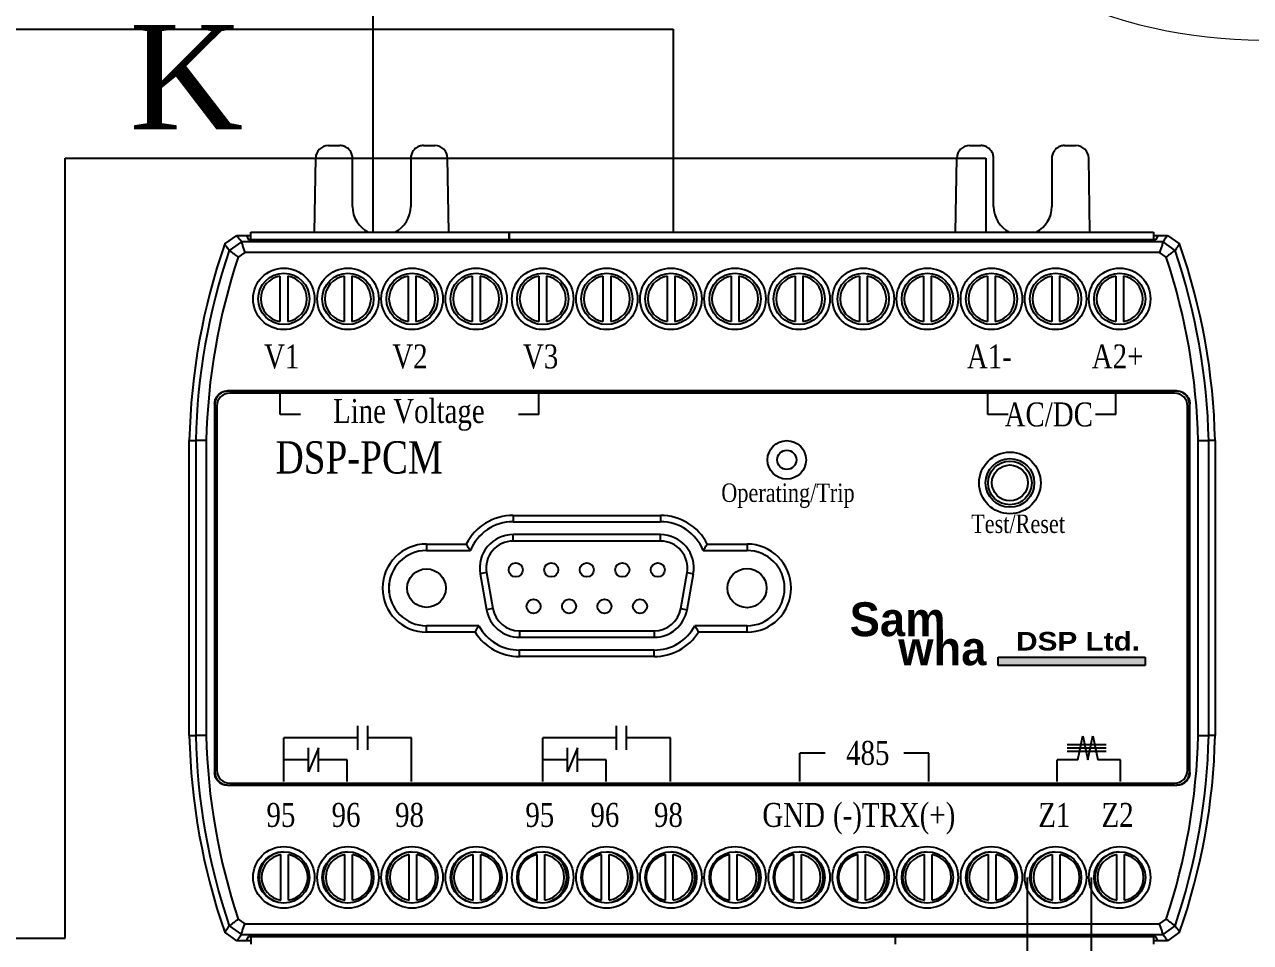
# Model space of a CAD drawing. Header units: millimetres. Extents: x 19 to 859, y 22 to 702.
# Drawn here: x 659.38 to 688.06, y 432.63 to 454.09 of the extents above; entities that cross this region are included whole.
import ezdxf
from ezdxf.enums import TextEntityAlignment as Align

# ---------------------------------------------------------------- set-up
doc = ezdxf.new("R2010")
doc.units = ezdxf.units.MM
for name, color, linetype in [('02___PRT_ALL_AXES', 7, 'Continuous'), ('03___PRT_ALL_CURVES', 7, 'Continuous'), ('40', 4, 'Continuous'), ('ASHADE', 7, 'Continuous'), ('도면층1', 7, 'Continuous')]:
    doc.layers.add(name, color=color, linetype=linetype)
doc.styles.add('HCM', font='batang.ttc')
doc.styles.add('SS', font='batang.ttc', dxfattribs={"width": 0.8})
doc.styles.get("Standard").update_dxf_attribs({"font": 'BareunDotumPro1.ttf'})

# ---------------------------------------------------------------- blocks, each defined once
blk = doc.blocks.new('hhj')
at = {"layer": '02___PRT_ALL_AXES', "color": 7, "lineweight": 5}
blk.add_arc((-12.651, 1776.654), 14.459, 244.485, 295.515, dxfattribs=at)

msp = doc.modelspace()

# ---------------------------------------------------------------- hatches: boundary and pattern name
msp.add_hatch(color=5).paths.add_polyline_path([(682.157, 439.104), (682.157, 439.3), (685.598, 439.3), (685.598, 439.104)])

# ---------------------------------------------------------------- linework, layer by layer
at = {"color": 7, "linetype": 'Continuous'}
for p, q in [((666.491, 451.263), (666.754, 451.263)), ((668.715, 451.263), (668.978, 451.263)), ((681.491, 451.263), (681.754, 451.263)), ((683.715, 451.263), (683.978, 451.263)), ((666.161, 449.238), (666.191, 450.968)), ((667.054, 449.838), (667.054, 450.963)), ((668.415, 450.963), (668.415, 449.838)), ((669.308, 449.238), (669.278, 450.968)), ((681.161, 449.238), (681.191, 450.968)), ((682.054, 449.838), (682.054, 450.963)), ((683.415, 450.963), (683.415, 449.838)), ((684.308, 449.238), (684.278, 450.968)), ((664.677, 449.238), (670.715, 449.238)), ((664.677, 449.062), (664.677, 449.238)), ((670.715, 449.238), (670.715, 449.062)), ((670.716, 449.238), (685.791, 449.238)), ((670.716, 449.062), (670.716, 449.238)), ((685.791, 449.238), (685.791, 449.062)), ((664.063, 448.962), (664.346, 449.163)), ((664.452, 449.014), (664.168, 448.811)), ((664.346, 449.163), (664.677, 449.163)), ((686.017, 449.014), (664.452, 449.014)), ((664.57, 449.163), (664.621, 449.062)), ((685.848, 449.062), (664.621, 449.062)), ((685.791, 449.163), (686.123, 449.163)), ((685.899, 449.163), (685.848, 449.062)), ((686.301, 448.811), (686.017, 449.014)), ((686.123, 449.163), (686.406, 448.962)), ((664.532, 448.766), (664.378, 448.656)), ((685.937, 448.766), (664.532, 448.766)), ((686.091, 448.656), (685.937, 448.766)), ((665.356, 448.211), (665.356, 447.146)), ((665.536, 448.211), (665.536, 447.146)), ((666.856, 448.211), (666.856, 447.146)), ((667.036, 448.211), (667.036, 447.146)), ((668.356, 448.211), (668.356, 447.146)), ((668.536, 448.211), (668.536, 447.146)), ((669.856, 448.211), (669.856, 447.146)), ((670.036, 448.211), (670.036, 447.146)), ((671.413, 448.211), (671.413, 447.146)), ((671.593, 448.211), (671.593, 447.146)), ((672.913, 448.211), (672.913, 447.146)), ((673.093, 448.211), (673.093, 447.146)), ((674.413, 448.211), (674.413, 447.146)), ((674.593, 448.211), (674.593, 447.146)), ((675.913, 448.211), (675.913, 447.146)), ((676.093, 448.211), (676.093, 447.146)), ((677.413, 448.211), (677.413, 447.146)), ((677.593, 448.211), (677.593, 447.146)), ((678.913, 448.211), (678.913, 447.146)), ((679.093, 448.211), (679.093, 447.146)), ((680.413, 448.211), (680.413, 447.146)), ((680.593, 448.211), (680.593, 447.146)), ((681.913, 448.211), (681.913, 447.146)), ((682.093, 448.211), (682.093, 447.146)), ((683.413, 448.211), (683.413, 447.146)), ((683.593, 448.211), (683.593, 447.146)), ((684.913, 448.211), (684.913, 447.146)), ((685.093, 448.211), (685.093, 447.146)), ((686.342, 445.525), (664.127, 445.525)), ((664.127, 445.525), (664.134, 445.518)), ((686.335, 445.518), (664.134, 445.518)), ((686.289, 445.473), (664.179, 445.473)), ((665.357, 444.97), (665.357, 445.48)), ((671.414, 444.97), (671.414, 445.48)), ((681.914, 444.97), (681.914, 445.48)), ((684.914, 444.97), (684.914, 445.48)), ((686.342, 445.525), (686.335, 445.518)), ((663.827, 445.226), (663.827, 436.601)), ((663.827, 445.226), (663.834, 445.218)), ((663.834, 445.218), (663.834, 436.608)), ((686.642, 445.226), (686.634, 445.218)), ((686.634, 436.608), (686.634, 445.218)), ((686.642, 436.601), (686.642, 445.226)), ((663.879, 445.173), (663.879, 436.653)), ((686.589, 436.653), (686.589, 445.173)), ((663.234, 437.463), (663.234, 444.363)), ((663.234, 444.363), (663.383, 444.362)), ((663.383, 444.362), (663.383, 437.465)), ((663.632, 444.362), (663.383, 444.362)), ((663.632, 444.357), (663.632, 437.469)), ((686.837, 444.362), (687.086, 444.362)), ((686.837, 437.469), (686.837, 444.357)), ((687.234, 444.363), (687.086, 444.362)), ((687.086, 437.465), (687.086, 444.362)), ((687.234, 444.363), (687.234, 437.463)), ((670.809, 442.614), (670.809, 442.464)), ((670.809, 442.614), (674.259, 442.614)), ((674.259, 442.614), (674.259, 442.464)), ((670.809, 442.464), (674.259, 442.464)), ((670.809, 442.014), (670.809, 442.164)), ((674.259, 442.164), (670.809, 442.164)), ((674.259, 442.014), (674.259, 442.164)), ((668.784, 441.944), (668.784, 441.794)), ((668.784, 441.944), (669.714, 441.944)), ((668.784, 441.794), (669.81, 441.794)), ((674.259, 442.014), (670.809, 442.014)), ((675.259, 441.794), (676.284, 441.794)), ((675.355, 441.944), (676.284, 441.944)), ((676.284, 441.944), (676.284, 441.794)), ((670.189, 441.275), (670.041, 441.249)), ((670.041, 441.249), (670.189, 440.409)), ((670.189, 441.275), (670.337, 440.435)), ((674.732, 440.435), (674.88, 441.275)), ((674.879, 440.409), (675.028, 441.249)), ((674.88, 441.275), (675.028, 441.249)), ((670.337, 440.435), (670.189, 440.409)), ((674.732, 440.435), (674.879, 440.409)), ((668.784, 439.883), (668.784, 440.033)), ((670.006, 440.033), (668.784, 440.033)), ((676.284, 440.033), (675.063, 440.033)), ((676.284, 439.883), (676.284, 440.033)), ((669.921, 439.883), (668.784, 439.883)), ((670.958, 439.914), (670.958, 439.764)), ((670.958, 439.914), (674.111, 439.914)), ((670.958, 439.764), (674.111, 439.764)), ((674.111, 439.914), (674.111, 439.764)), ((676.284, 439.883), (675.148, 439.883)), ((670.958, 439.314), (670.958, 439.464)), ((674.111, 439.464), (670.958, 439.464)), ((674.111, 439.314), (674.111, 439.464)), ((674.111, 439.314), (670.958, 439.314)), ((663.234, 437.463), (663.383, 437.465)), ((663.632, 437.465), (663.383, 437.465)), ((667.176, 437.129), (667.176, 437.689)), ((667.41, 437.129), (667.41, 437.689)), ((673.233, 437.129), (673.233, 437.689)), ((673.467, 437.129), (673.467, 437.689)), ((686.837, 437.465), (687.086, 437.465)), ((687.234, 437.463), (687.086, 437.465)), ((665.446, 436.388), (665.446, 437.409)), ((666.023, 436.617), (666.023, 437.178)), ((666.257, 436.617), (666.257, 437.178)), ((668.436, 436.388), (668.436, 437.409)), ((671.503, 436.388), (671.503, 437.409)), ((672.08, 436.617), (672.08, 437.178)), ((672.314, 436.617), (672.314, 437.178)), ((674.493, 436.388), (674.493, 437.409)), ((666.93, 436.388), (666.93, 436.898)), ((672.987, 436.388), (672.987, 436.898)), ((677.521, 436.388), (677.521, 437.051)), ((680.541, 436.388), (680.541, 437.051)), ((683.542, 436.388), (683.542, 436.898)), ((685.023, 436.388), (685.023, 436.898)), ((663.827, 436.601), (663.834, 436.608)), ((686.642, 436.601), (686.634, 436.608)), ((664.127, 436.301), (664.134, 436.308)), ((664.127, 436.301), (686.342, 436.301)), ((664.134, 436.308), (686.335, 436.308)), ((664.179, 436.353), (686.289, 436.353)), ((686.342, 436.301), (686.335, 436.308)), ((665.376, 433.616), (665.376, 434.681)), ((665.556, 433.616), (665.556, 434.681)), ((666.876, 433.616), (666.876, 434.681)), ((667.056, 433.616), (667.056, 434.681)), ((668.376, 433.616), (668.376, 434.681)), ((668.556, 433.616), (668.556, 434.681)), ((669.876, 433.616), (669.876, 434.681)), ((670.056, 433.616), (670.056, 434.681)), ((671.376, 433.616), (671.376, 434.681)), ((671.556, 433.616), (671.556, 434.681)), ((672.876, 433.616), (672.876, 434.681)), ((673.056, 433.616), (673.056, 434.681)), ((674.376, 433.616), (674.376, 434.681)), ((674.556, 433.616), (674.556, 434.681)), ((675.876, 433.616), (675.876, 434.681)), ((676.056, 433.616), (676.056, 434.681)), ((677.376, 433.616), (677.376, 434.681)), ((677.556, 433.616), (677.556, 434.681)), ((678.876, 433.616), (678.876, 434.681)), ((679.056, 433.616), (679.056, 434.681)), ((680.433, 433.616), (680.433, 434.681)), ((680.613, 433.616), (680.613, 434.681)), ((681.933, 433.616), (681.933, 434.681)), ((682.113, 433.616), (682.113, 434.681)), ((683.433, 433.616), (683.433, 434.681)), ((683.613, 433.616), (683.613, 434.681)), ((684.933, 433.616), (684.933, 434.681)), ((685.113, 433.616), (685.113, 434.681)), ((664.378, 433.171), (664.532, 433.06)), ((685.937, 433.06), (686.091, 433.171)), ((664.346, 432.663), (664.063, 432.864)), ((664.168, 433.015), (664.452, 432.812)), ((664.532, 433.06), (685.937, 433.06)), ((686.017, 432.812), (686.301, 433.015)), ((686.406, 432.864), (686.123, 432.663)), ((664.678, 432.663), (664.346, 432.663)), ((664.452, 432.812), (686.017, 432.812)), ((664.57, 432.663), (664.621, 432.765)), ((664.621, 432.765), (685.848, 432.765)), ((664.678, 432.588), (664.678, 432.765)), ((679.753, 432.765), (679.753, 432.588)), ((679.754, 432.588), (679.754, 432.765)), ((685.791, 432.765), (685.791, 432.588)), ((686.123, 432.663), (685.791, 432.663)), ((685.899, 432.663), (685.848, 432.765))]:
    msp.add_line(p, q, dxfattribs=at)
at = {"color": 0, "linetype": 'ByBlock', "lineweight": 25}
msp.add_line((660.333, 432.73), (660.333, 450.97), dxfattribs=at)
for p, q in [((665.836, 444.97), (665.357, 444.97)), ((671.414, 444.97), (670.934, 444.97)), ((682.393, 444.97), (681.914, 444.97)), ((684.914, 444.97), (684.434, 444.97)), ((684.022, 436.898), (684.139, 437.458)), ((684.139, 437.458), (684.256, 436.898)), ((684.256, 436.898), (684.373, 437.458)), ((684.373, 437.458), (684.49, 436.898)), ((667.176, 437.409), (665.446, 437.409)), ((666.257, 437.178), (666.023, 436.617)), ((668.436, 437.409), (667.41, 437.409)), ((673.233, 437.409), (671.503, 437.409)), ((672.314, 437.178), (672.08, 436.617)), ((674.493, 437.409), (673.467, 437.409)), ((683.777, 437.255), (684.687, 437.255)), ((683.777, 437.178), (684.687, 437.178)), ((666.023, 436.898), (665.446, 436.898)), ((666.93, 436.898), (666.257, 436.898)), ((672.08, 436.898), (671.503, 436.898)), ((672.987, 436.898), (672.314, 436.898)), ((678.111, 437.051), (677.521, 437.051)), ((680.541, 437.051), (679.951, 437.051)), ((684.022, 436.898), (683.542, 436.898)), ((683.777, 437.1), (684.687, 437.1)), ((685.023, 436.898), (684.49, 436.898))]:
    msp.add_line(p, q)
at = {"color": 5}
for p, q in [((682.157, 439.3), (685.598, 439.3)), ((682.157, 439.104), (682.157, 439.3)), ((685.598, 439.3), (685.598, 439.104)), ((685.598, 439.104), (682.157, 439.104))]:
    msp.add_line(p, q, dxfattribs=at)
at = {"color": 7, "linetype": 'Continuous'}
for centre, radius in [((665.446, 447.678), 0.72), ((666.946, 447.678), 0.72), ((668.446, 447.678), 0.72), ((669.946, 447.678), 0.72), ((671.503, 447.678), 0.72), ((673.003, 447.678), 0.72), ((674.503, 447.678), 0.72), ((676.003, 447.678), 0.72), ((677.503, 447.678), 0.72), ((679.003, 447.678), 0.72), ((680.503, 447.678), 0.72), ((682.003, 447.678), 0.72), ((683.503, 447.678), 0.72), ((685.003, 447.678), 0.72), ((665.446, 447.678), 0.6), ((666.946, 447.678), 0.6), ((668.446, 447.678), 0.6), ((669.946, 447.678), 0.6), ((671.503, 447.678), 0.6), ((673.003, 447.678), 0.6), ((674.503, 447.678), 0.6), ((676.003, 447.678), 0.6), ((677.503, 447.678), 0.6), ((679.003, 447.678), 0.6), ((680.503, 447.678), 0.6), ((682.003, 447.678), 0.6), ((683.503, 447.678), 0.6), ((685.003, 447.678), 0.6), ((682.434, 443.373), 0.72), ((682.434, 443.373), 0.57), ((682.434, 443.373), 0.51), ((682.434, 443.373), 0.42), ((670.872, 441.339), 0.165), ((671.703, 441.339), 0.165), ((672.534, 441.339), 0.165), ((673.365, 441.339), 0.165), ((674.196, 441.339), 0.165), ((671.289, 440.487), 0.165), ((672.12, 440.487), 0.165), ((672.948, 440.487), 0.165), ((673.779, 440.487), 0.165), ((665.446, 434.148), 0.72), ((666.946, 434.148), 0.72), ((668.446, 434.148), 0.72), ((669.946, 434.148), 0.72), ((671.503, 434.148), 0.72), ((673.003, 434.148), 0.72), ((674.503, 434.148), 0.72), ((676.003, 434.148), 0.72), ((677.503, 434.148), 0.72), ((679.003, 434.148), 0.72), ((680.503, 434.148), 0.72), ((682.003, 434.148), 0.72), ((683.503, 434.148), 0.72), ((685.003, 434.148), 0.72), ((665.446, 434.148), 0.6), ((666.946, 434.148), 0.6), ((668.446, 434.148), 0.6), ((669.946, 434.148), 0.6), ((671.503, 434.148), 0.6), ((673.003, 434.148), 0.6), ((674.503, 434.148), 0.6), ((676.003, 434.148), 0.6), ((677.503, 434.148), 0.6), ((679.003, 434.148), 0.6), ((680.503, 434.148), 0.6), ((682.003, 434.148), 0.6), ((683.503, 434.148), 0.6), ((685.003, 434.148), 0.6)]:
    msp.add_circle(centre, radius, dxfattribs=at)
for centre, radius, start, end in [((666.491, 450.963), 0.3, 90, 179), ((668.978, 450.963), 0.3, 1, 90), ((681.491, 450.963), 0.3, 90, 179), ((683.978, 450.963), 0.3, 1, 90), ((667.734, 449.838), 0.68, 180, 242.3898), ((667.734, 449.838), 0.68, 297.6102, 0), ((682.734, 449.838), 0.68, 180, 242.3898), ((682.734, 449.838), 0.68, 297.6102, 0), ((678.231, 444.036), 15, 160.8279, 178.7491), ((672.238, 444.036), 15, 1.2509, 19.1721), ((678.231, 444.036), 14.851, 161.2439, 178.7429), ((678.231, 444.036), 14.603, 161.5561, 178.7396), ((672.238, 444.036), 14.603, 1.2604, 18.4439), ((672.238, 444.036), 14.851, 1.2571, 18.7561), ((665.446, 447.678), 0.54, 99.5941, 260.4059), ((665.446, 447.678), 0.54, 279.5941, 80.4059), ((666.946, 447.678), 0.54, 99.5941, 260.4059), ((666.946, 447.678), 0.54, 279.5941, 80.4059), ((668.446, 447.678), 0.54, 99.5941, 260.4059), ((668.446, 447.678), 0.54, 279.5941, 80.4059), ((669.946, 447.678), 0.54, 99.5941, 260.4059), ((669.946, 447.678), 0.54, 279.5941, 80.4059), ((671.503, 447.678), 0.54, 99.5941, 260.4059), ((671.503, 447.678), 0.54, 279.5941, 80.4059), ((673.003, 447.678), 0.54, 99.5941, 260.4059), ((673.003, 447.678), 0.54, 279.5941, 80.4059), ((674.503, 447.678), 0.54, 99.5941, 260.4059), ((674.503, 447.678), 0.54, 279.5941, 80.4059), ((676.003, 447.678), 0.54, 99.5941, 260.4059), ((676.003, 447.678), 0.54, 279.5941, 80.4059), ((677.503, 447.678), 0.54, 99.5941, 260.4059), ((677.503, 447.678), 0.54, 279.5941, 80.4059), ((679.003, 447.678), 0.54, 99.5941, 260.4059), ((679.003, 447.678), 0.54, 279.5941, 80.4059), ((680.503, 447.678), 0.54, 99.5941, 260.4059), ((680.503, 447.678), 0.54, 279.5941, 80.4059), ((682.003, 447.678), 0.54, 99.5941, 260.4059), ((682.003, 447.678), 0.54, 279.5941, 80.4059), ((683.503, 447.678), 0.54, 99.5941, 260.4059), ((683.503, 447.678), 0.54, 279.5941, 80.4059), ((685.003, 447.678), 0.54, 99.5941, 260.4059), ((685.003, 447.678), 0.54, 279.5941, 80.4059), ((664.179, 445.173), 0.3, 90, 180), ((686.289, 445.173), 0.3, 0, 90), ((670.809, 441.384), 1.23, 90, 152.9436), ((674.259, 441.384), 1.23, 27.0572, 90), ((670.809, 441.384), 1.08, 90, 157.7179), ((674.259, 441.384), 1.08, 22.2821, 90), ((670.809, 441.384), 0.78, 90, 190), ((674.259, 441.384), 0.78, 350, 90), ((668.784, 440.913), 1.03, 90, 270), ((668.784, 440.913), 0.88, 90, 270), ((670.809, 441.384), 0.63, 90, 190), ((674.259, 441.384), 0.63, 350, 90), ((676.284, 440.913), 1.03, 270, 90), ((676.284, 440.913), 0.88, 270, 90), ((670.958, 440.544), 0.78, 190, 270), ((670.958, 440.544), 0.63, 190, 270), ((674.111, 440.544), 0.63, 270, 350), ((674.111, 440.544), 0.78, 270, 350), ((670.958, 440.544), 1.08, 208.269, 270), ((674.111, 440.544), 1.08, 270, 331.731), ((670.958, 440.544), 1.23, 212.5345, 270), ((674.111, 440.544), 1.23, 270, 327.4655), ((678.231, 437.791), 15, 181.2509, 199.1721), ((678.231, 437.791), 14.851, 181.2571, 198.7561), ((678.231, 437.791), 14.603, 181.2604, 198.4439), ((672.238, 437.791), 14.603, 341.5561, 358.7396), ((672.238, 437.791), 14.851, 341.2439, 358.7429), ((672.238, 437.791), 15, 340.8279, 358.7491), ((664.179, 436.653), 0.3, 180, 270), ((686.289, 436.653), 0.3, 270, 0), ((665.466, 434.148), 0.54, 99.5941, 260.4059), ((665.466, 434.148), 0.54, 279.5941, 80.4059), ((666.966, 434.148), 0.54, 99.5941, 260.4059), ((666.966, 434.148), 0.54, 279.5941, 80.4059), ((668.466, 434.148), 0.54, 99.5941, 260.4059), ((668.466, 434.148), 0.54, 279.5941, 80.4059), ((669.966, 434.148), 0.54, 99.5941, 260.4059), ((669.966, 434.148), 0.54, 279.5941, 80.4059), ((671.466, 434.148), 0.54, 99.5941, 260.4059), ((671.466, 434.148), 0.54, 279.5941, 80.4059), ((672.966, 434.148), 0.54, 99.5941, 260.4059), ((672.966, 434.148), 0.54, 279.5941, 80.4059), ((674.466, 434.148), 0.54, 99.5941, 260.4059), ((674.466, 434.148), 0.54, 279.5941, 80.4059), ((675.966, 434.148), 0.54, 99.5941, 260.4059), ((675.966, 434.148), 0.54, 279.5941, 80.4059), ((677.466, 434.148), 0.54, 99.5941, 260.4059), ((677.466, 434.148), 0.54, 279.5941, 80.4059), ((678.966, 434.148), 0.54, 99.5941, 260.4059), ((678.966, 434.148), 0.54, 279.5941, 80.4059), ((680.523, 434.148), 0.54, 99.5941, 260.4059), ((680.523, 434.148), 0.54, 279.5941, 80.4059), ((682.023, 434.148), 0.54, 99.5941, 260.4059), ((682.023, 434.148), 0.54, 279.5941, 80.4059), ((683.523, 434.148), 0.54, 99.5941, 260.4059), ((683.523, 434.148), 0.54, 279.5941, 80.4059), ((685.023, 434.148), 0.54, 99.5941, 260.4059), ((685.023, 434.148), 0.54, 279.5941, 80.4059)]:
    msp.add_arc(centre, radius, start, end, dxfattribs=at)
for points, knots in [([(667.054, 450.963), (667.054, 450.994), (667.044, 451.057), (667.001, 451.142), (666.933, 451.21), (666.848, 451.253), (666.785, 451.263), (666.754, 451.263)], [0, 0, 0, 0, 0.0938533, 0.1877121, 0.2815799, 0.3754568, 0.4693391, 0.4693391, 0.4693391, 0.4693391]), ([(668.715, 451.263), (668.683, 451.263), (668.62, 451.253), (668.535, 451.21), (668.468, 451.142), (668.425, 451.057), (668.415, 450.994), (668.415, 450.963)], [0, 0, 0, 0, 0.0938824, 0.1877592, 0.281627, 0.3754859, 0.4693391, 0.4693391, 0.4693391, 0.4693391]), ([(682.054, 450.963), (682.054, 450.994), (682.044, 451.057), (682.001, 451.142), (681.933, 451.21), (681.848, 451.253), (681.785, 451.263), (681.754, 451.263)], [0, 0, 0, 0, 0.0938533, 0.1877121, 0.2815799, 0.3754568, 0.4693391, 0.4693391, 0.4693391, 0.4693391]), ([(683.715, 451.263), (683.683, 451.263), (683.62, 451.253), (683.535, 451.21), (683.468, 451.142), (683.425, 451.057), (683.415, 450.994), (683.415, 450.963)], [0, 0, 0, 0, 0.0938824, 0.1877592, 0.281627, 0.3754859, 0.4693391, 0.4693391, 0.4693391, 0.4693391]), ([(664.168, 448.811), (664.158, 448.826), (664.135, 448.859), (664.1, 448.909), (664.075, 448.944), (664.063, 448.962)], [0, 0, 0, 0, 0.0540743, 0.1201944, 0.1840487, 0.1840487, 0.1840487, 0.1840487]), ([(664.452, 449.014), (664.442, 449.029), (664.419, 449.061), (664.383, 449.111), (664.358, 449.146), (664.346, 449.163)], [0, 0, 0, 0, 0.0536976, 0.11936, 0.1827756, 0.1827756, 0.1827756, 0.1827756]), ([(664.452, 449.014), (664.461, 448.988), (664.475, 448.932), (664.504, 448.85), (664.523, 448.794), (664.532, 448.766)], [0, 0, 0, 0, 0.084861, 0.1719795, 0.2609261, 0.2609261, 0.2609261, 0.2609261]), ([(686.017, 449.014), (686.008, 448.988), (685.994, 448.932), (685.965, 448.85), (685.946, 448.794), (685.937, 448.766)], [0, 0, 0, 0, 0.0848624, 0.1719809, 0.2609261, 0.2609261, 0.2609261, 0.2609261]), ([(686.017, 449.014), (686.027, 449.029), (686.05, 449.061), (686.086, 449.111), (686.111, 449.146), (686.123, 449.163)], [0, 0, 0, 0, 0.0534626, 0.1191252, 0.1827756, 0.1827756, 0.1827756, 0.1827756]), ([(686.301, 448.811), (686.311, 448.826), (686.334, 448.858), (686.369, 448.909), (686.394, 448.944), (686.406, 448.962)], [0, 0, 0, 0, 0.0538377, 0.119958, 0.1840487, 0.1840487, 0.1840487, 0.1840487]), ([(664.168, 448.811), (664.191, 448.794), (664.239, 448.763), (664.307, 448.709), (664.354, 448.674), (664.378, 448.656)], [0, 0, 0, 0, 0.0847402, 0.1718969, 0.2610351, 0.2610351, 0.2610351, 0.2610351]), ([(686.301, 448.811), (686.278, 448.794), (686.23, 448.763), (686.162, 448.709), (686.115, 448.674), (686.091, 448.656)], [0, 0, 0, 0, 0.0847388, 0.1718955, 0.2610351, 0.2610351, 0.2610351, 0.2610351]), ([(663.827, 445.226), (663.827, 445.257), (663.837, 445.32), (663.88, 445.405), (663.948, 445.472), (664.033, 445.516), (664.096, 445.525), (664.127, 445.525)], [0, 0, 0, 0, 0.093858, 0.1877008, 0.2815377, 0.3753804, 0.4692384, 0.4692384, 0.4692384, 0.4692384]), ([(664.134, 445.518), (664.103, 445.518), (664.04, 445.508), (663.955, 445.465), (663.888, 445.397), (663.844, 445.312), (663.834, 445.249), (663.834, 445.218)], [0, 0, 0, 0, 0.093858, 0.1877007, 0.2815376, 0.3753803, 0.4692384, 0.4692384, 0.4692384, 0.4692384]), ([(686.634, 445.218), (686.634, 445.249), (686.625, 445.312), (686.581, 445.397), (686.514, 445.465), (686.429, 445.508), (686.366, 445.518), (686.335, 445.518)], [0, 0, 0, 0, 0.093858, 0.1877007, 0.2815376, 0.3753803, 0.4692384, 0.4692384, 0.4692384, 0.4692384]), ([(686.342, 445.525), (686.373, 445.525), (686.436, 445.516), (686.521, 445.472), (686.589, 445.405), (686.632, 445.32), (686.642, 445.257), (686.642, 445.226)], [0, 0, 0, 0, 0.093858, 0.1877008, 0.2815377, 0.3753804, 0.4692384, 0.4692384, 0.4692384, 0.4692384]), ([(669.81, 441.794), (669.799, 441.81), (669.778, 441.842), (669.746, 441.892), (669.725, 441.926), (669.714, 441.944)], [0, 0, 0, 0, 0.0582467, 0.117618, 0.1781168, 0.1781168, 0.1781168, 0.1781168]), ([(675.259, 441.794), (675.27, 441.81), (675.291, 441.842), (675.323, 441.892), (675.344, 441.926), (675.355, 441.944)], [0, 0, 0, 0, 0.0582328, 0.1176028, 0.1781154, 0.1781154, 0.1781154, 0.1781154]), ([(670.006, 440.033), (669.997, 440.016), (669.977, 439.984), (669.949, 439.934), (669.93, 439.9), (669.921, 439.883)], [0, 0, 0, 0, 0.0565586, 0.1141599, 0.1728051, 0.1728051, 0.1728051, 0.1728051]), ([(675.063, 440.033), (675.072, 440.016), (675.092, 439.984), (675.12, 439.934), (675.139, 439.9), (675.148, 439.883)], [0, 0, 0, 0, 0.0565586, 0.1141599, 0.1728051, 0.1728051, 0.1728051, 0.1728051]), ([(664.127, 436.301), (664.096, 436.301), (664.033, 436.311), (663.948, 436.354), (663.88, 436.422), (663.837, 436.506), (663.827, 436.569), (663.827, 436.601)], [0, 0, 0, 0, 0.093858, 0.1877008, 0.2815377, 0.3753804, 0.4692384, 0.4692384, 0.4692384, 0.4692384]), ([(663.834, 436.608), (663.834, 436.577), (663.844, 436.514), (663.888, 436.429), (663.955, 436.361), (664.04, 436.318), (664.103, 436.308), (664.134, 436.308)], [0, 0, 0, 0, 0.093858, 0.1877007, 0.2815376, 0.3753803, 0.4692384, 0.4692384, 0.4692384, 0.4692384]), ([(686.335, 436.308), (686.366, 436.308), (686.429, 436.318), (686.514, 436.361), (686.581, 436.429), (686.625, 436.514), (686.634, 436.577), (686.634, 436.608)], [0, 0, 0, 0, 0.093858, 0.1877007, 0.2815376, 0.3753803, 0.4692384, 0.4692384, 0.4692384, 0.4692384]), ([(686.642, 436.601), (686.642, 436.569), (686.632, 436.506), (686.589, 436.422), (686.521, 436.354), (686.436, 436.311), (686.373, 436.301), (686.342, 436.301)], [0, 0, 0, 0, 0.093858, 0.1877008, 0.2815377, 0.3753804, 0.4692384, 0.4692384, 0.4692384, 0.4692384]), ([(664.168, 433.015), (664.191, 433.032), (664.239, 433.063), (664.307, 433.118), (664.354, 433.153), (664.378, 433.171)], [0, 0, 0, 0, 0.0847389, 0.1718956, 0.2610351, 0.2610351, 0.2610351, 0.2610351]), ([(686.301, 433.015), (686.278, 433.032), (686.23, 433.063), (686.162, 433.118), (686.115, 433.153), (686.091, 433.171)], [0, 0, 0, 0, 0.0847403, 0.171897, 0.261035, 0.261035, 0.261035, 0.261035]), ([(664.168, 433.015), (664.158, 433.001), (664.135, 432.968), (664.1, 432.918), (664.075, 432.882), (664.063, 432.864)], [0, 0, 0, 0, 0.0538377, 0.119958, 0.1840487, 0.1840487, 0.1840487, 0.1840487]), ([(664.452, 432.812), (664.461, 432.839), (664.475, 432.895), (664.504, 432.976), (664.523, 433.032), (664.532, 433.06)], [0, 0, 0, 0, 0.0848624, 0.1719809, 0.2609261, 0.2609261, 0.2609261, 0.2609261]), ([(686.017, 432.812), (686.008, 432.839), (685.994, 432.895), (685.965, 432.976), (685.946, 433.032), (685.937, 433.06)], [0, 0, 0, 0, 0.084861, 0.1719795, 0.2609261, 0.2609261, 0.2609261, 0.2609261]), ([(686.301, 433.015), (686.311, 433.001), (686.334, 432.968), (686.369, 432.917), (686.394, 432.882), (686.406, 432.864)], [0, 0, 0, 0, 0.0540743, 0.1201944, 0.1840487, 0.1840487, 0.1840487, 0.1840487]), ([(664.452, 432.812), (664.442, 432.797), (664.419, 432.765), (664.383, 432.716), (664.358, 432.68), (664.346, 432.663)], [0, 0, 0, 0, 0.0534626, 0.1191252, 0.1827756, 0.1827756, 0.1827756, 0.1827756]), ([(686.017, 432.812), (686.027, 432.797), (686.05, 432.765), (686.086, 432.715), (686.111, 432.68), (686.123, 432.663)], [0, 0, 0, 0, 0.0536976, 0.11936, 0.1827756, 0.1827756, 0.1827756, 0.1827756])]:
    msp.add_open_spline(points, degree=3, knots=knots, dxfattribs=at)
at = {"layer": '02___PRT_ALL_AXES', "color": 7, "linetype": 'Continuous'}
for p, q in [((667.913, 440.801), (667.913, 441.025)), ((677.156, 441.025), (677.156, 440.801))]:
    msp.add_line(p, q, dxfattribs=at)
for centre, radius in [((668.784, 440.913), 0.45), ((676.284, 440.913), 0.458)]:
    msp.add_circle(centre, radius, dxfattribs=at)
for centre, start, end in [((665.466, 434.148), 93.697, 266.3081), ((666.966, 434.148), 93.697, 266.3081), ((668.466, 434.148), 93.697, 266.3081), ((669.966, 434.148), 93.697, 266.3081), ((671.466, 434.148), 273.6946, 86.3057), ((672.966, 434.148), 273.6946, 86.3057), ((674.466, 434.148), 273.6946, 86.3057), ((675.966, 434.148), 273.6946, 86.3057), ((677.466, 434.148), 273.6946, 86.3057), ((678.966, 434.148), 273.6946, 86.3057), ((680.523, 434.148), 94.2284, 265.7792), ((682.023, 434.148), 94.2284, 265.7792), ((683.523, 434.148), 94.2284, 265.7792), ((685.023, 434.148), 94.2284, 265.7792)]:
    msp.add_arc(centre, 0.6, start, end, dxfattribs=at)
at = {"layer": '03___PRT_ALL_CURVES', "color": 4, "linetype": 'Continuous'}
msp.add_circle((677.214, 443.913), 0.225, dxfattribs=at)
at = {"layer": 'ASHADE', "color": 0, "linetype": 'ByBlock', "lineweight": 25, "ltscale": 2}
for p, q in [((667.528, 457.343), (667.528, 449.238)), ((674.556, 453.989), (674.556, 449.238)), ((681.872, 450.97), (681.872, 449.238))]:
    msp.add_line(p, q, dxfattribs=at)
at = {"layer": 'ASHADE', "color": 0, "linetype": 'ByBlock', "lineweight": 25}
for p, q in [((653.948, 453.989), (674.556, 453.989)), ((660.333, 450.97), (681.872, 450.97)), ((658.728, 432.73), (660.333, 432.73))]:
    msp.add_line(p, q, dxfattribs=at)
at = {"layer": 'ASHADE', "color": 5}
for p, q in [((682.845, 413.376), (682.845, 434.148)), ((684.345, 408.742), (684.345, 434.148))]:
    msp.add_line(p, q, dxfattribs=at)
at = {"layer": '도면층1'}
msp.add_circle((677.214, 443.913), 0.45, dxfattribs=at)

# ---------------------------------------------------------------- block references
at = {"xscale": 0.8, "yscale": 0.8, "zscale": 0.8}
msp.add_blockref('hhj', (698.448, -956.024), dxfattribs=at)

# ---------------------------------------------------------------- texts
at = {"color": 7, "linetype": 'Continuous', "style": 'SS', "width": 0.8}
msp.add_text('DSP-PCM', height=0.756, dxfattribs=at).set_placement((665.253, 443.593))
at = {"color": 20, "insert": (678.685, 440.582), "char_height": 0.7938, "width": 2.85256, "attachment_point": 1}
msp.add_mtext('{\\fPump Demi Bold LET|b0|i0|c0|p2;Sam}', dxfattribs=at)
at = {"color": 5, "insert": (679.821, 439.903), "char_height": 0.7938, "width": 2.85256, "attachment_point": 1}
msp.add_mtext('{\\fPump Demi Bold LET|b0|i0|c0|p2;wha}', dxfattribs=at)
at = {"color": 0, "insert": (682.579, 439.889), "char_height": 0.4354, "width": 3.01923, "attachment_point": 1}
msp.add_mtext('{\\fArial Black|b0|i0|c0|p34;DSP Ltd.}', dxfattribs=at)
at = {"layer": '40', "color": 0, "style": 'SS', "width": 0.8}
for s, height, p in [('V1', 0.5597, (665.397, 446.052)), ('V2', 0.5597, (668.397, 446.052)), ('V3', 0.5597, (671.454, 446.052)), ('A1-', 0.5597, (681.954, 446.052)), ('A2+', 0.5597, (684.954, 446.052)), ('Line Voltage', 0.55973, (668.371, 444.776)), ('AC/DC', 0.5597, (683.344, 444.696)), ('Operating/Trip', 0.43056, (677.241, 442.929)), ('Test/Reset', 0.4306, (682.625, 442.203)), ('485', 0.5597, (679.109, 436.779)), ('95', 0.5597, (665.378, 435.329)), ('96', 0.5597, (666.901, 435.329)), ('98', 0.5597, (668.387, 435.329)), ('95', 0.5597, (671.435, 435.329)), ('96', 0.5597, (672.958, 435.329)), ('98', 0.5597, (674.444, 435.329)), ('GND', 0.5597, (677.375, 435.329)), ('(-)TRX(+)', 0.5597, (679.726, 435.329)), ('Z1', 0.5597, (683.474, 435.329)), ('Z2', 0.5597, (684.954, 435.329))]:
    msp.add_text(s, height=height, dxfattribs=at).set_placement(p, align=Align.CENTER)
at = {"layer": 'ASHADE', "color": 0, "linetype": 'ByBlock', "lineweight": 25, "style": 'HCM'}
msp.add_text('K', height=2.442, dxfattribs=at).set_placement((661.832, 451.641))

doc.saveas('drawing.dxf')
